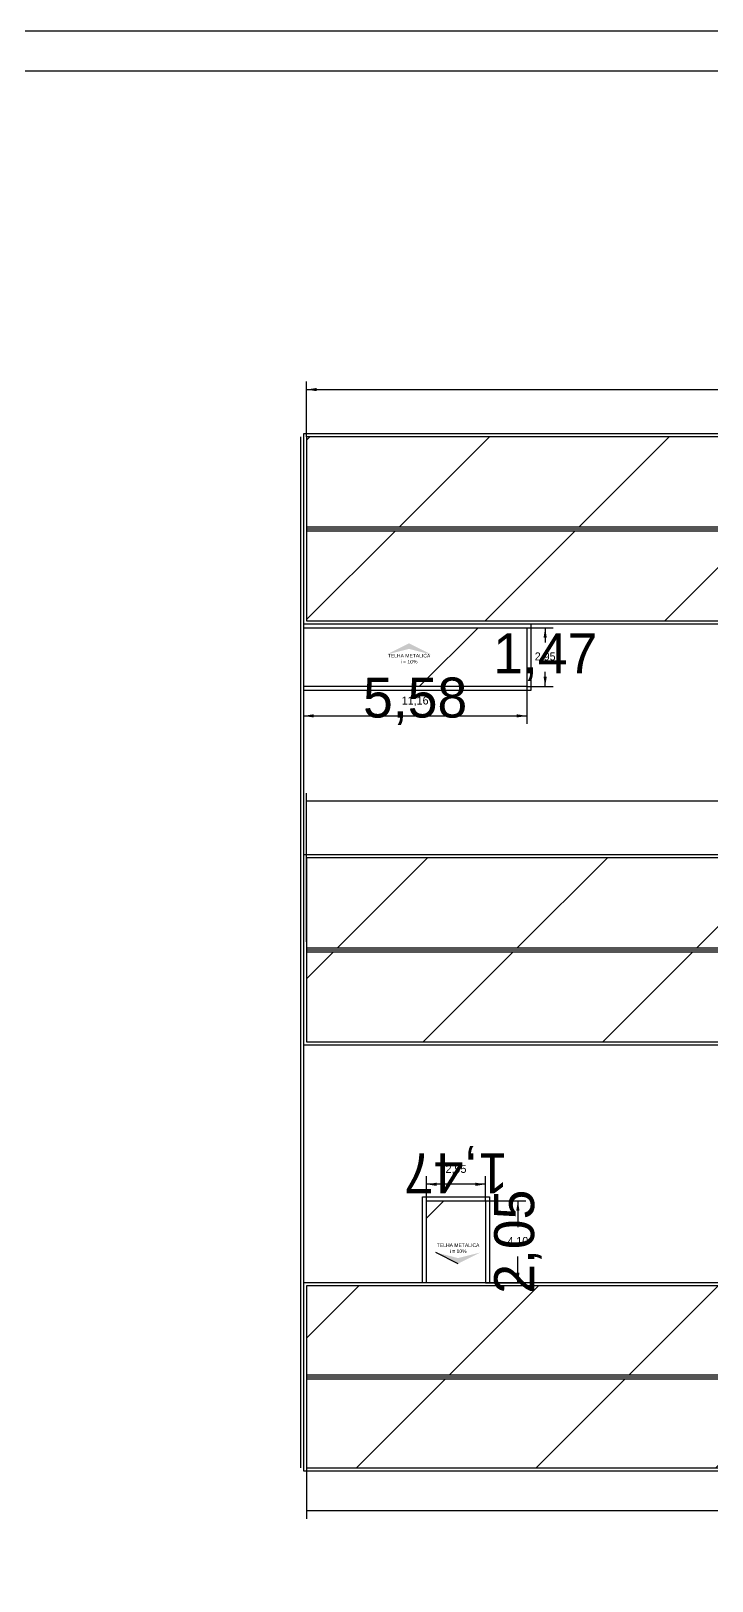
# Model space of a CAD drawing. Header units: metres. Extents: x -999 to 3200, y -1400 to 5056.
# Drawn here: x 1478.89 to 1495.91, y 4748.51 to 4787.26 of the extents above; entities that cross this region are included whole.
import ezdxf

# ---------------------------------------------------------------- set-up
doc = ezdxf.new("R2010")
doc.units = ezdxf.units.M
for name, color, linetype, true_color in [('.5', 7, 'Continuous', 0x000005), ('0.4', 7, 'Continuous', 0x000008), ('02', 7, 'Continuous', 0x000002), ('1', 7, 'Continuous', 0x000001), ('S2MARGF', 7, 'Continuous', 0x000004), ('S2MARGG', 7, 'Continuous', 0x00000d)]:
    doc.layers.add(name, color=color, linetype=linetype, true_color=true_color)

# ---------------------------------------------------------------- blocks, each defined once
blk = doc.blocks.new('*D203')
at = {"color": 8}
for p, q in [((1485.774, 4764.495), (1485.774, 4768.211)), ((1512.199, 4764.495), (1512.199, 4768.211)), ((1512.199, 4768.011), (1485.774, 4768.011))]:
    blk.add_line(p, q, dxfattribs=at)
blk = doc.blocks.new('*D204')
at = {"color": 8}
for p, q in [((1485.774, 4753.42), (1485.774, 4750.064)), ((1512.199, 4753.42), (1512.199, 4750.064)), ((1512.199, 4750.264), (1485.774, 4750.264))]:
    blk.add_line(p, q, dxfattribs=at)
blk = doc.blocks.new('_CLOSEDFILLED')
at = {"color": 0, "linetype": 'BYBLOCK'}
blk.add_solid([(-1, 0.16), (0, 0), (-1, -0.16)], dxfattribs=at)

msp = doc.modelspace()

# ---------------------------------------------------------------- hatches: boundary and pattern name
at = {"layer": '0.4'}
h = msp.add_hatch(dxfattribs=at)
h.set_pattern_fill('ANSI31', color=8)
h.paths.add_polyline_path([(1491.129, 4772.345), (1485.699, 4772.345), (1485.699, 4770.873), (1491.129, 4770.873), (1491.129, 4772.345)])
h.paths.add_polyline_path([(1490.246, 4758.02), (1488.774, 4758.02), (1488.774, 4755.97), (1490.246, 4755.97), (1490.246, 4758.02)])
h.paths.add_polyline_path([(1509.274, 4777.12), (1485.774, 4777.12), (1485.774, 4774.87), (1509.274, 4774.87), (1509.274, 4777.12)])
h.paths.add_polyline_path([(1497.878, 4775.794), (1498.986, 4775.513), (1500.094, 4775.794), (1498.986, 4775.233), (1497.878, 4775.794)])
h.paths.add_polyline_path([(1509.274, 4774.77), (1485.774, 4774.77), (1485.774, 4772.52), (1509.274, 4772.52), (1509.274, 4774.77)])
h.paths.add_polyline_path([(1497.878, 4773.647), (1498.986, 4774.207), (1500.094, 4773.647), (1498.986, 4773.927), (1497.878, 4773.647)])
h.paths.add_polyline_path([(1512.199, 4766.595), (1485.774, 4766.595), (1485.774, 4764.345), (1512.199, 4764.345), (1512.199, 4766.595)])
h.paths.add_polyline_path([(1500.094, 4765.369), (1498.986, 4764.808), (1497.878, 4765.369), (1498.986, 4765.088), (1500.094, 4765.369)])
h.paths.add_polyline_path([(1512.199, 4764.245), (1485.774, 4764.245), (1485.774, 4761.995), (1512.199, 4761.995), (1512.199, 4764.245)])
h.paths.add_polyline_path([(1500.094, 4763.222), (1498.986, 4763.502), (1497.878, 4763.222), (1498.986, 4763.782), (1500.094, 4763.222)])
h.paths.add_polyline_path([(1512.199, 4755.895), (1485.774, 4755.895), (1485.774, 4753.67), (1512.199, 4753.67), (1512.199, 4755.895)])
h.paths.add_polyline_path([(1500.094, 4754.694), (1498.986, 4754.133), (1497.878, 4754.694), (1498.986, 4754.413), (1500.094, 4754.694)])
h.paths.add_polyline_path([(1512.199, 4753.57), (1485.774, 4753.57), (1485.774, 4751.345), (1512.199, 4751.345), (1512.199, 4753.57)])
h.paths.add_polyline_path([(1500.094, 4752.547), (1498.986, 4752.827), (1497.878, 4752.547), (1498.986, 4753.107), (1500.094, 4752.547)])
h.paths.add_polyline_path([(1517.174, 4776.555), (1514.052, 4776.555), (1514.052, 4774.04), (1516.224, 4774.04), (1516.311, 4774.044), (1516.398, 4774.056), (1516.484, 4774.076), (1516.567, 4774.104), (1516.647, 4774.14), (1516.724, 4774.182), (1516.796, 4774.232), (1516.864, 4774.288), (1516.926, 4774.35), (1516.982, 4774.418), (1517.031, 4774.49), (1517.074, 4774.567), (1517.109, 4774.647), (1517.137, 4774.73), (1517.157, 4774.816), (1517.17, 4774.903), (1517.174, 4774.99), (1517.174, 4776.555)])
h.paths.add_polyline_path([(1515.023, 4775.203), (1515.604, 4775.056), (1516.184, 4775.203), (1515.604, 4774.909), (1515.023, 4775.203)])
h.paths.add_polyline_path([(1497.864, 4775.669), (1500.103, 4775.669), (1500.103, 4776.346), (1497.864, 4776.346), (1497.864, 4775.669)])
h.paths.add_polyline_path([(1497.864, 4773.092), (1500.103, 4773.092), (1500.103, 4773.769), (1497.864, 4773.769), (1497.864, 4773.092)])
h.paths.add_polyline_path([(1497.864, 4765.244), (1500.103, 4765.244), (1500.103, 4765.921), (1497.864, 4765.921), (1497.864, 4765.244), (1497.864, 4765.244)])
h.paths.add_polyline_path([(1497.864, 4762.667), (1500.103, 4762.667), (1500.103, 4763.344), (1497.864, 4763.344), (1497.864, 4762.667), (1497.864, 4762.667)])
h.paths.add_polyline_path([(1497.864, 4754.569), (1500.103, 4754.569), (1500.103, 4755.246), (1497.864, 4755.246), (1497.864, 4754.569)])
h.paths.add_polyline_path([(1497.864, 4751.992), (1500.103, 4751.992), (1500.103, 4752.669), (1497.864, 4752.669), (1497.864, 4751.992)])
h.paths.add_polyline_path([(1515.016, 4775.137), (1516.189, 4775.137), (1516.189, 4775.492), (1515.016, 4775.492), (1515.016, 4775.137), (1515.016, 4775.137)])
h.paths.add_polyline_path([(1489.002, 4756.664), (1490.122, 4756.664), (1490.122, 4757.002), (1489.002, 4757.002), (1489.002, 4756.664)])
h.paths.add_polyline_path([(1487.775, 4771.398), (1488.894, 4771.398), (1488.894, 4771.737), (1487.775, 4771.737), (1487.775, 4771.398), (1487.775, 4771.398)])
at = {"layer": '1'}
h = msp.add_hatch(color=1, dxfattribs=at)
h.dxf.hatch_style = 1
h.paths.add_polyline_path([(1488.336, 4771.816), (1488.89, 4771.676), (1488.336, 4771.956), (1487.782, 4771.676), (1488.336, 4771.816)])
h = msp.add_hatch(color=1, dxfattribs=at)
h.dxf.hatch_style = 1
h.paths.add_polyline_path([(1489.563, 4756.586), (1490.117, 4756.726), (1489.563, 4756.446), (1489.009, 4756.726), (1489.563, 4756.586)])

# ---------------------------------------------------------------- linework, layer by layer
at = {"layer": '.5', "color": 5}
for p, q in [((1488.749, 4772.445, 0.002), (1491.229, 4772.445, 0.002)), ((1488.674, 4758.12, 0.002), (1489.016, 4758.12, 0.002)), ((1488.774, 4758.02, 0.002), (1489.016, 4758.02, 0.002))]:
    msp.add_line(p, q, dxfattribs=at)
at = {"color": 2}
for p, q in [((1485.774, 4777.12), (1485.774, 4778.299)), ((1486.024, 4778.299), (1495.524, 4778.299)), ((1491.279, 4772.345), (1491.738, 4772.345)), ((1485.699, 4770.873), (1485.699, 4770.141)), ((1491.279, 4770.873), (1491.738, 4770.873)), ((1491.279, 4770.873), (1491.279, 4770.141)), ((1485.949, 4770.141), (1486.489, 4770.141)), ((1490.489, 4770.141), (1491.029, 4770.141)), ((1488.774, 4758.02), (1488.774, 4758.431)), ((1490.246, 4758.02), (1490.246, 4758.431)), ((1490.246, 4758.02), (1491.056, 4758.02)), ((1490.246, 4755.97), (1491.056, 4755.97))]:
    msp.add_line(p, q, dxfattribs=at)
at = {"color": 8}
for p, q in [((1485.774, 4764.495), (1485.774, 4768.211)), ((1512.199, 4768.011), (1485.774, 4768.011)), ((1485.774, 4753.42), (1485.774, 4750.064)), ((1512.199, 4750.264), (1485.774, 4750.264))]:
    msp.add_line(p, q, dxfattribs=at)
at = {"layer": '02', "color": 8}
for p, q in [((1485.774, 4777.32), (1485.774, 4778.499)), ((1485.774, 4778.299), (1509.274, 4778.299)), ((1491.479, 4772.345), (1491.938, 4772.345)), ((1491.738, 4772.345), (1491.738, 4771.976)), ((1491.738, 4770.873), (1491.738, 4771.242)), ((1485.699, 4770.673), (1485.699, 4769.941)), ((1491.279, 4770.673), (1491.279, 4769.941)), ((1491.479, 4770.873), (1491.938, 4770.873)), ((1485.699, 4770.141), (1491.279, 4770.141)), ((1488.774, 4758.22), (1488.774, 4758.631)), ((1490.246, 4758.22), (1490.246, 4758.631)), ((1490.246, 4758.431), (1488.774, 4758.431)), ((1490.446, 4758.02), (1491.256, 4758.02)), ((1491.056, 4758.02), (1491.056, 4757.362)), ((1491.056, 4755.97), (1491.056, 4756.628)), ((1490.446, 4755.97), (1491.256, 4755.97))]:
    msp.add_line(p, q, dxfattribs=at)
at = {"layer": '1', "color": 1}
for p, q in [((1485.624, 4777.12, 0.002), (1485.624, 4751.345, 0.002)), ((1485.699, 4777.195, 0.002), (1485.699, 4751.27, 0.002)), ((1509.274, 4777.12, 0.002), (1485.774, 4777.12, 0.002)), ((1485.774, 4777.12, 0.002), (1485.774, 4772.52, 0.002)), ((1485.774, 4774.87, 0.002), (1509.274, 4774.87, 0.002)), ((1485.774, 4774.82, 0.002), (1509.274, 4774.82, 0.002)), ((1485.774, 4774.77, 0.002), (1509.274, 4774.77, 0.002)), ((1485.774, 4772.52, 0.002), (1509.274, 4772.52, 0.002)), ((1491.379, 4772.445, 0.002), (1491.379, 4770.773, 0.002)), ((1485.699, 4772.345, 0.002), (1491.279, 4772.345, 0.002)), ((1491.279, 4772.345, 0.002), (1491.279, 4770.873, 0.002)), ((1491.279, 4770.873, 0.002), (1485.699, 4770.873, 0.002)), ((1491.379, 4770.773, 0.002), (1485.699, 4770.773, 0.002)), ((1485.774, 4766.595, 0.002), (1485.774, 4761.995, 0.002)), ((1512.199, 4766.595, 0.002), (1485.774, 4766.595, 0.002)), ((1485.774, 4764.345, 0.002), (1512.199, 4764.345, 0.002)), ((1485.774, 4764.295, 0.002), (1512.199, 4764.295, 0.002)), ((1485.774, 4764.245, 0.002), (1512.199, 4764.245, 0.002)), ((1485.774, 4761.995, 0.002), (1512.199, 4761.995, 0.002)), ((1488.674, 4758.12, 0.002), (1490.346, 4758.12, 0.002)), ((1488.674, 4755.97, 0.002), (1488.674, 4758.12, 0.002)), ((1490.346, 4758.12, 0.002), (1490.346, 4755.97, 0.002)), ((1488.774, 4758.02, 0.002), (1490.246, 4758.02, 0.002)), ((1488.774, 4755.97, 0.002), (1488.774, 4758.02, 0.002)), ((1490.246, 4758.02, 0.002), (1490.246, 4755.97, 0.002)), ((1489.563, 4756.446), (1489.009, 4756.726)), ((1485.774, 4755.895, 0.002), (1485.774, 4751.345, 0.002)), ((1512.199, 4755.895, 0.002), (1485.774, 4755.895, 0.002)), ((1485.774, 4753.67, 0.002), (1512.199, 4753.67, 0.002)), ((1485.774, 4753.62, 0.002), (1512.199, 4753.62, 0.002)), ((1485.774, 4753.57, 0.002), (1512.199, 4753.57, 0.002)), ((1485.774, 4751.345, 0.002), (1512.199, 4751.345, 0.002))]:
    msp.add_line(p, q, dxfattribs=at)
msp.add_lwpolyline([(1509.274, 4777.195), (1485.699, 4777.195), (1485.699, 4772.445), (1509.274, 4772.445)], close=True, dxfattribs=at)
for points in [[(1485.774, 4766.67), (1485.699, 4766.67), (1485.699, 4761.92), (1512.199, 4761.92), (1512.199, 4766.67), (1485.699, 4766.67)], [(1485.699, 4755.97), (1485.699, 4751.27), (1512.199, 4751.27), (1512.199, 4755.97), (1485.699, 4755.97)]]:
    msp.add_lwpolyline(points, dxfattribs=at)
at = {"layer": 'Defpoints'}
for p in [(1485.774, 4777.12, 0.002), (1491.279, 4772.345, 0.002), (1491.738, 4772.345), (1485.699, 4770.873, 0.002), (1491.279, 4770.873, 0.002), (1491.279, 4770.873, 0.002), (1491.279, 4770.141), (1485.774, 4768.011), (1485.774, 4764.295), (1488.774, 4758.431), (1488.774, 4758.02, 0.002), (1490.246, 4758.02, 0.002), (1490.246, 4758.02, 0.002), (1491.056, 4758.02), (1490.246, 4755.97, 0.002), (1485.774, 4753.62), (1485.774, 4750.264)]:
    msp.add_point(p, dxfattribs=at)
at = {"layer": 'S2MARGF', "color": 4}
msp.add_lwpolyline([(1416.61, 4703.163), (1522.01, 4703.163), (1522.01, 4787.263), (1416.61, 4787.263)], close=True, dxfattribs=at)
at = {"layer": 'S2MARGG', "color": 13}
msp.add_line((1521.01, 4786.263), (1419.11, 4786.263), dxfattribs=at)

# ---------------------------------------------------------------- block references
at = {"color": 7}
for name in ['*D203', '*D204']:
    msp.add_blockref(name, (0, 0, 0.002), dxfattribs=at)
at = {"layer": '02', "color": 2, "xscale": 0.25, "yscale": 0.25}
for p, rotation in [((1485.774, 4778.299), 180), ((1491.738, 4772.345), 90), ((1491.738, 4770.873), 270), ((1485.699, 4770.141), 180), ((1488.774, 4758.431), 180), ((1490.246, 4758.431), 360), ((1491.056, 4758.02), 90.00000000002542), ((1491.056, 4755.97), 270.0000000000254)]:
    msp.add_blockref('_CLOSEDFILLED', p, dxfattribs=dict(at, rotation=rotation))
msp.add_blockref('_CLOSEDFILLED', (1491.279, 4770.141), dxfattribs=at)

# ---------------------------------------------------------------- texts
at = {"layer": '02', "color": 2, "char_height": 1, "attachment_point": 5}
for s, insert in [('1,47', (1491.738, 4771.609)), ('5,58', (1488.489, 4770.507))]:
    msp.add_mtext(s, dxfattribs=dict(at, insert=insert))
at = {"layer": '02', "color": 8, "char_height": 0.2, "attachment_point": 5}
for s, insert in [('2,95', (1491.738, 4771.609)), ('11,16', (1488.489, 4770.507)), ('2,95', (1489.51, 4758.798)), ('4,10', (1491.056, 4756.995))]:
    msp.add_mtext(s, dxfattribs=dict(at, insert=insert))
at = {"layer": '02', "color": 2, "char_height": 1, "attachment_point": 5}
for s, insert, rotation in [('1,47', (1489.51, 4758.798), 180), ('2,05', (1491.056, 4756.995), 90)]:
    msp.add_mtext(s, dxfattribs=dict(at, insert=insert, rotation=rotation))
at = {"layer": '1', "color": 1, "char_height": 0.09044, "width": 1.57089}
for insert, attachment_point, rotation in [((1488.336, 4771.692), 2, 360), ((1489.563, 4756.71), 8, 0)]:
    msp.add_mtext('TELHA METALICA\\Pi = 10%', dxfattribs=dict(at, insert=insert, attachment_point=attachment_point, rotation=rotation))

doc.saveas('drawing.dxf')
